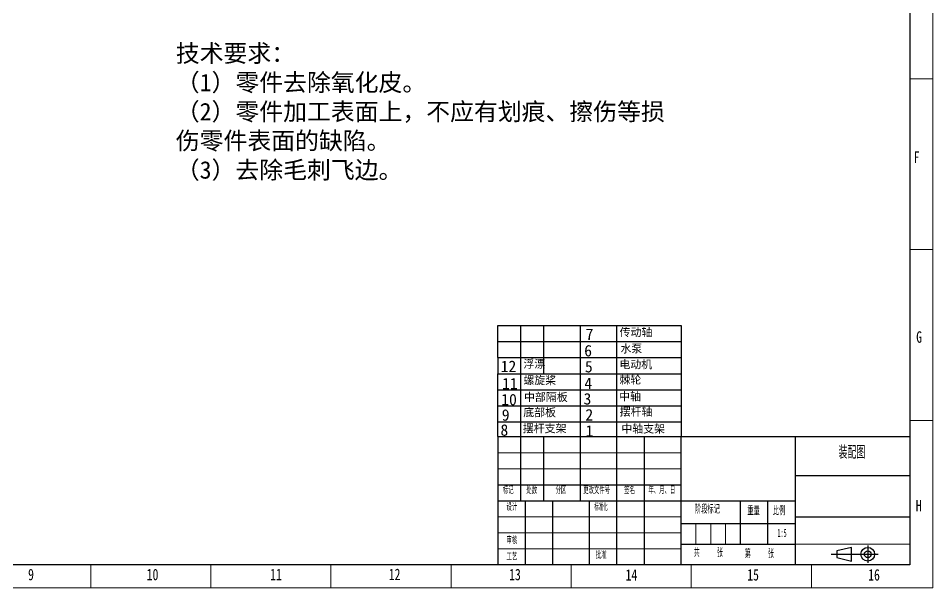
# Model space of a CAD drawing. Header units: millimetres. Extents: x 0 to 841, y 0 to 594.
# Drawn here: x 441.4 to 841, y 0 to 248.8 of the extents above; entities that cross this region are included whole.
import ezdxf

# ---------------------------------------------------------------- set-up
doc = ezdxf.new("R2010")
doc.units = ezdxf.units.MM
doc.layers.add('5', color=7, linetype='Continuous')
doc.layers.add('图形符号', color=7, linetype='Continuous', lineweight=25)
doc.styles.add('SLDTEXTSTYLE0', font='TXT', dxfattribs={"width": 0.469, "bigfont": 'bigfont'})
doc.styles.add('SLDTEXTSTYLE1', font='TXT', dxfattribs={"width": 0.75})
doc.styles.add('SLDTEXTSTYLE2', font='TXT', dxfattribs={"width": 0.56, "bigfont": 'bigfont'})
doc.styles.add('SLDTEXTSTYLE3', font='TXT', dxfattribs={"width": 0.52, "bigfont": 'bigfont'})
doc.styles.add('SLDTEXTSTYLE4', font='TXT', dxfattribs={"width": 0.469})

msp = doc.modelspace()

# ---------------------------------------------------------------- linework, layer by layer
at = {"color": 7, "linetype": 'Continuous', "lineweight": 18}
for p, q in [((841, 594), (841, 0)), ((841, 222.38), (831, 222.38)), ((841, 147.75), (831, 147.75)), ((841, 73.12), (831, 73.12)), ((731, 59), (651, 59)), ((651, 52), (731, 52)), ((651, 31), (731, 31)), ((737.5, 28), (737.5, 19.27)), ((744, 28), (744, 19)), ((750.5, 28), (750.5, 19.27)), ((651, 24), (731, 24)), ((651, 17), (731, 17)), ((781, 19), (831, 19)), ((473, 10), (473, 0)), ((525.5, 10), (525.5, 0)), ((578, 10), (578, 0)), ((630.5, 10), (630.5, 0)), ((683, 10), (683, 0)), ((735.5, 10), (735.5, 0)), ((788, 10), (788, 0)), ((841, 0), (0, 0))]:
    msp.add_line(p, q, dxfattribs=at)
at = {"color": 7, "linetype": 'Continuous', "lineweight": 25}
for p, q in [((831, 584), (831, 10)), ((651, 66), (831, 66)), ((651, 66), (651, 10)), ((661, 38), (661, 66)), ((671, 38), (671, 66)), ((687, 38), (687, 66)), ((703, 10), (703, 66)), ((715, 10), (715, 66)), ((731, 10), (731, 66)), ((781, 10), (781, 66)), ((781, 49), (831, 49)), ((651, 45), (731, 45)), ((651, 38), (731, 38)), ((663, 10), (663, 38)), ((675, 10), (675, 38)), ((691, 10), (691, 38)), ((731, 38), (781, 38)), ((757, 19), (757, 38)), ((769, 19), (769, 38)), ((731, 28), (781, 28)), ((781, 31), (831, 31)), ((731, 19), (781, 19)), ((805.56, 17.64), (799.06, 16.14)), ((799.06, 16.14), (799.06, 13.14)), ((805.56, 11.64), (805.56, 17.64)), ((799.06, 13.14), (805.56, 11.64)), ((831, 10), (25, 10))]:
    msp.add_line(p, q, dxfattribs=at)
for p, q in [((731, 114.52), (731, 66)), ((651, 100.52), (651, 93.52)), ((651, 66), (651, 93.52)), ((651, 93.52), (731, 93.52))]:
    msp.add_line(p, q)
at = {"layer": '5', "color": 7}
for p, q in [((651, 114.52), (731, 114.52)), ((651, 107.52), (731, 107.52)), ((651, 79.52), (731, 79.52)), ((651, 72.52), (731, 72.52))]:
    msp.add_line(p, q, dxfattribs=at)
at = {"layer": '5', "color": 7, "lineweight": 25}
for p, q in [((651, 100.52), (651, 114.52)), ((661, 66), (661, 114.52)), ((671, 93.52), (671, 114.52)), ((687, 66), (687, 114.52)), ((703, 66), (703, 114.52)), ((651, 100.52), (731, 100.52)), ((651, 86.52), (731, 86.52))]:
    msp.add_line(p, q, dxfattribs=at)
at = {"layer": '图形符号'}
for p, q in [((812.63, 18.43), (812.63, 10.82)), ((796.55, 14.64), (817.1, 14.64))]:
    msp.add_line(p, q, dxfattribs=at)
for radius in [3, 1.5]:
    msp.add_circle((812.63, 14.64), radius, dxfattribs=at)

# ---------------------------------------------------------------- texts
at = {"attachment_point": 1}
for s, width, gutter_width, insert, char_height in [('{\\fSimSun|b0|i0|c134|p2;技术要求：\\P（}1{\\fSimSun|b0|i0|c134|p2;）零件去除氧化皮。\\P（}2{\\fSimSun|b0|i0|c134|p2;）零件加工表面上，不应有划痕、擦伤等损伤零件表面的缺陷。\\P（}3{\\fSimSun|b0|i0|c134|p2;）去除毛刺飞边。}', 216.8738, 38.21, (510.21, 237.35), 7.6428), ('7', 9.6623, 17.5, (689.3, 113.21), 5), ('{\\fSimSun|b0|i0|c134|p2;传动轴}', 24.7954, 17.5, (704.17, 113.38), 3.5), ('6', 11.9663, 17.5, (688.7, 106.08), 5), ('{\\fSimSun|b0|i0|c134|p2;水泵}', 16.3077, 17.5, (704.52, 106.22), 3.5), ('{\\fSimSun|b0|i0|c134|p2;浮漂}', 21.5788, 17.5, (662.14, 99.56), 3.5), ('12', 7.1352, 17.5, (652.19, 99.23), 5), ('5', 11.669, 17.5, (689, 99.09), 5), ('{\\fSimSun|b0|i0|c134|p2;电动机}', 20.719, 17.5, (704.06, 99.32), 3.5), ('{\\fSimSun|b0|i0|c134|p2;螺旋桨}', 16.3674, 17.5, (662.11, 92.39), 3.5), ('{\\fSimSun|b0|i0|c134|p2;棘轮}', 16.0113, 17.5, (704.12, 92.64), 3.5), ('11', 6.4566, 17.5, (652.82, 91.68), 5), ('4', 11.8177, 17.5, (688.77, 91.8), 5), ('10', 7.1246, 17.5, (652.45, 84.71), 5), ('{\\fSimSun|b0|i0|c134|p2;中部隔板}', 19.9844, 17.5, (662.39, 85.04), 3.5), ('3', 12.7839, 17.5, (688.4, 85.04), 5), ('{\\fSimSun|b0|i0|c134|p2;中轴}', 15.4122, 17.5, (703.95, 85.35), 3.5), ('9', 10, 17.5, (652.67, 77.97), 5), ('{\\fSimSun|b0|i0|c134|p2;底部板}', 22.2633, 17.5, (662.05, 78.35), 3.5), ('2', 9.8109, 17.5, (689.22, 78.06), 5), ('{\\fSimSun|b0|i0|c134|p2;摆杆轴}', 20.807, 17.5, (704.19, 78.67), 3.5), ('8', 7.6724, 17.5, (652.1, 71.41), 5), ('{\\fSimSun|b0|i0|c134|p2;摆杆支架}', 21.8039, 17.5, (661.84, 71.35), 3.5), ('1', 10.9258, 17.5, (689.29, 71), 5), ('{\\fSimSun|b0|i0|c134|p2;中轴支架}', 22.4176, 17.5, (704.93, 71.21), 3.5)]:
    msp.add_mtext_dynamic_manual_height_columns(s, width=width, gutter_width=gutter_width, heights=[0], dxfattribs=dict(at, insert=insert, char_height=char_height))
at = {"color": 7, "linetype": 'Continuous', "lineweight": 0}
for s, insert, char_height, attachment_point, style in [('F', (832.7, 190.62), 5, 1, 'SLDTEXTSTYLE1'), ('G', (833.79, 112.04), 5, 1, 'SLDTEXTSTYLE1'), ('标记', (653.12, 44.02), 3, 1, 'SLDTEXTSTYLE2'), ('处数', (663.39, 44.02), 3, 1, 'SLDTEXTSTYLE2'), ('分区', (676.17, 44.02), 3, 1, 'SLDTEXTSTYLE2'), ('更改文件号', (688.25, 44.02), 3, 1, 'SLDTEXTSTYLE2'), ('签名', (706.14, 44.02), 3, 1, 'SLDTEXTSTYLE2'), ('年、月、日', (716.76, 44.02), 3, 1, 'SLDTEXTSTYLE2'), ('设计', (654.72, 36.65), 3, 1, 'SLDTEXTSTYLE2'), ('标准化', (693.08, 36.65), 3, 1, 'SLDTEXTSTYLE0'), ('阶段标记', (737.05, 35.93), 3.5, 1, 'SLDTEXTSTYLE2'), ('H', (833.61, 38.33), 5, 1, 'SLDTEXTSTYLE1'), ('重量', (759.95, 35.24), 3.5, 1, 'SLDTEXTSTYLE2'), ('比例', (771.09, 35.24), 3.5, 1, 'SLDTEXTSTYLE2'), ('1:5', (775.15, 25.73), 3.5, 2, 'SLDTEXTSTYLE4'), ('审核', (654.71, 22.16), 3, 1, 'SLDTEXTSTYLE2'), ('批准', (693.76, 15.73), 3, 1, 'SLDTEXTSTYLE2'), ('共    张', (736.63, 16.94), 3.5, 1, 'SLDTEXTSTYLE3'), ('第    张', (758.92, 16.49), 3.5, 1, 'SLDTEXTSTYLE3'), ('工艺', (654.73, 15), 3, 1, 'SLDTEXTSTYLE2'), ('9', (445.65, 8.25), 5, 1, 'SLDTEXTSTYLE1'), ('10', (497.49, 8.26), 5, 1, 'SLDTEXTSTYLE1'), ('11', (551.44, 8.29), 5, 1, 'SLDTEXTSTYLE1'), ('12', (603.28, 8.32), 5, 1, 'SLDTEXTSTYLE1'), ('13', (655.89, 8.26), 5, 1, 'SLDTEXTSTYLE1'), ('16', (812.81, 8.13), 5, 1, 'SLDTEXTSTYLE1'), ('14', (706.78, 8.09), 5, 1, 'SLDTEXTSTYLE1'), ('15', (759.95, 8.13), 5, 1, 'SLDTEXTSTYLE1')]:
    msp.add_mtext(s, dxfattribs=dict(at, insert=insert, char_height=char_height, attachment_point=attachment_point, style=style))
at = {"color": 7, "linetype": 'Continuous', "lineweight": 0, "insert": (805.69, 61.91), "char_height": 5, "width": 26.3723, "attachment_point": 2, "style": 'SLDTEXTSTYLE2'}
msp.add_mtext('{\\fSimSun|b0|i0|c134|p2;装配图}', dxfattribs=at)

doc.saveas('drawing.dxf')
